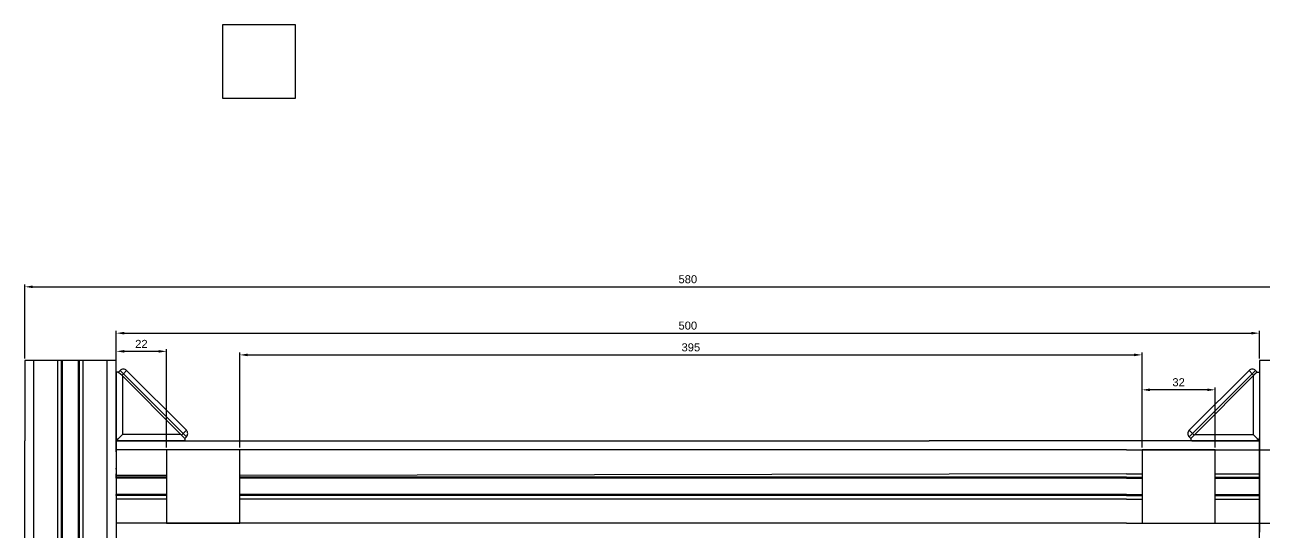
# Model space of a CAD drawing. Header units: millimetres. Extents: x -3183 to 3067, y 1033 to 2218.
# Drawn here: x 940 to 1482, y 1865 to 2087 of the extents above; entities that cross this region are included whole.
import ezdxf

# ---------------------------------------------------------------- set-up
doc = ezdxf.new("R2010")
doc.units = ezdxf.units.MM
doc.linetypes.add('phl_thick', pattern=[0])
doc.layers.add('AM_5', color=3, linetype='Continuous', lineweight=25)
doc.layers.add('Kontury', color=7, linetype='Continuous', lineweight=35)
doc.layers.add('projection', color=7, linetype='Continuous')
doc.styles.get("Standard").update_dxf_attribs({"font": 'arial.ttf'})
doc.dimstyles.new('AM_ISO$0', dxfattribs={"dimtxt": 3.5, "dimasz": 3.5, "dimexe": 1, "dimexo": 1, "dimgap": 1.5, "dimtad": 1, "dimdsep": 46, "dimtxsty": 'Standard', "dimcen": 0, "dimclrd": 256, "dimclre": 256, "dimclrt": 2, "dimadec": 0, "dimazin": 2, "dimtp": 0.1, "dimtm": 0.1, "dimtfac": 0.71, "dimtdec": 3, "dimtmove": 0, "dimatfit": 3, "dimfxl": 1, "dimlwd": -1, "dimlwe": -1, "dimarcsym": 1})

# ---------------------------------------------------------------- blocks, each defined once
blk = doc.blocks.new('*D162')
at = {"layer": 'AM_5', "linetype": 'ByBlock', "transparency": 16777216}
for p, q in [((940.23, 1941.28), (940.23, 1973.55)), ((1520.23, 1941.28), (1520.23, 1973.55)), ((943.73, 1972.55), (1516.73, 1972.55))]:
    blk.add_line(p, q, dxfattribs=at)
at = {"layer": 'AM_5', "transparency": 16777216}
for points in [[(943.73, 1973.14), (943.73, 1971.97), (940.23, 1972.55)], [(1516.73, 1973.14), (1516.73, 1971.97), (1520.23, 1972.55)]]:
    blk.add_solid(points, dxfattribs=at)
at = {"layer": 'Defpoints', "color": 0, "transparency": 16777216}
for p in [(1520.23, 1972.55), (940.23, 1940.28), (1520.23, 1940.28)]:
    blk.add_point(p, dxfattribs=at)
at = {"layer": 'AM_5', "color": 2, "transparency": 16777216, "insert": (1230.23, 1975.84), "char_height": 3.5, "attachment_point": 5}
blk.add_mtext('580', dxfattribs=at)
blk = doc.blocks.new('*D168')
at = {"layer": 'AM_5', "linetype": 'ByBlock', "transparency": 16777216}
for p, q in [((980.23, 1941.28), (980.23, 1953.28)), ((983.73, 1952.28), (1476.73, 1952.28)), ((1480.23, 1941.28), (1480.23, 1953.28))]:
    blk.add_line(p, q, dxfattribs=at)
at = {"layer": 'AM_5', "transparency": 16777216}
for points in [[(983.73, 1952.86), (983.73, 1951.7), (980.23, 1952.28)], [(1476.73, 1952.86), (1476.73, 1951.7), (1480.23, 1952.28)]]:
    blk.add_solid(points, dxfattribs=at)
at = {"layer": 'Defpoints', "color": 0, "transparency": 16777216}
for p in [(1480.23, 1952.28), (980.23, 1940.28), (1480.23, 1940.28)]:
    blk.add_point(p, dxfattribs=at)
at = {"layer": 'AM_5', "color": 2, "transparency": 16777216, "insert": (1230.23, 1955.57), "char_height": 3.5, "attachment_point": 5}
blk.add_mtext('500', dxfattribs=at)
blk = doc.blocks.new('*D169')
at = {"layer": 'AM_5', "linetype": 'ByBlock', "transparency": 16777216}
for p, q in [((1428.89, 1902.28), (1428.89, 1928.52)), ((1457.39, 1927.52), (1432.39, 1927.52)), ((1460.89, 1902.28), (1460.89, 1928.52))]:
    blk.add_line(p, q, dxfattribs=at)
at = {"layer": 'AM_5', "transparency": 16777216}
for points in [[(1432.39, 1928.1), (1432.39, 1926.94), (1428.89, 1927.52)], [(1457.39, 1928.1), (1457.39, 1926.94), (1460.89, 1927.52)]]:
    blk.add_solid(points, dxfattribs=at)
at = {"layer": 'Defpoints', "color": 0, "transparency": 16777216}
for p in [(1428.89, 1927.52), (1428.89, 1901.28), (1460.89, 1901.28)]:
    blk.add_point(p, dxfattribs=at)
at = {"layer": 'AM_5', "color": 2, "transparency": 16777216, "insert": (1444.89, 1930.81), "char_height": 3.5, "attachment_point": 5}
blk.add_mtext('32', dxfattribs=at)
blk = doc.blocks.new('*D170')
at = {"layer": 'AM_5', "linetype": 'ByBlock', "transparency": 16777216}
for p, q in [((1461.89, 1901.28), (1531.49, 1901.28)), ((1530.49, 1897.78), (1530.49, 1872.78)), ((1461.89, 1869.28), (1531.49, 1869.28))]:
    blk.add_line(p, q, dxfattribs=at)
at = {"layer": 'AM_5', "transparency": 16777216}
for points in [[(1529.91, 1897.78), (1531.08, 1897.78), (1530.49, 1901.28)], [(1529.91, 1872.78), (1531.08, 1872.78), (1530.49, 1869.28)]]:
    blk.add_solid(points, dxfattribs=at)
at = {"layer": 'Defpoints', "color": 0, "transparency": 16777216}
for p in [(1460.89, 1901.28), (1460.89, 1869.28), (1530.49, 1869.28)]:
    blk.add_point(p, dxfattribs=at)
at = {"layer": 'AM_5', "color": 2, "transparency": 16777216, "insert": (1527.21, 1885.28), "char_height": 3.5, "attachment_point": 5, "rotation": 90}
blk.add_mtext('32', dxfattribs=at)
blk = doc.blocks.new('*D181')
at = {"layer": 'AM_5', "linetype": 'ByBlock', "transparency": 16777216}
for p, q in [((980.23, 1902.28), (980.23, 1945.34)), ((998.73, 1944.34), (983.73, 1944.34)), ((1002.23, 1902.28), (1002.23, 1945.34))]:
    blk.add_line(p, q, dxfattribs=at)
at = {"layer": 'AM_5', "transparency": 16777216}
for points in [[(983.73, 1944.92), (983.73, 1943.76), (980.23, 1944.34)], [(998.73, 1944.92), (998.73, 1943.76), (1002.23, 1944.34)]]:
    blk.add_solid(points, dxfattribs=at)
at = {"layer": 'Defpoints', "color": 0, "transparency": 16777216}
for p in [(980.23, 1944.34), (980.23, 1901.28), (1002.23, 1901.28)]:
    blk.add_point(p, dxfattribs=at)
at = {"layer": 'AM_5', "color": 2, "transparency": 16777216, "insert": (991.23, 1947.6), "char_height": 3.5, "attachment_point": 5}
blk.add_mtext('22', dxfattribs=at)
blk = doc.blocks.new('*D182')
at = {"layer": 'AM_5', "linetype": 'ByBlock', "transparency": 16777216}
for p, q in [((1034.23, 1902.28), (1034.23, 1943.78)), ((1037.73, 1942.78), (1425.39, 1942.78)), ((1428.89, 1902.28), (1428.89, 1943.78))]:
    blk.add_line(p, q, dxfattribs=at)
at = {"layer": 'AM_5', "transparency": 16777216}
for points in [[(1037.73, 1943.36), (1037.73, 1942.2), (1034.23, 1942.78)], [(1425.39, 1943.36), (1425.39, 1942.2), (1428.89, 1942.78)]]:
    blk.add_solid(points, dxfattribs=at)
at = {"layer": 'Defpoints', "color": 0, "transparency": 16777216}
for p in [(1428.89, 1942.78), (1034.23, 1901.28), (1428.89, 1901.28)]:
    blk.add_point(p, dxfattribs=at)
at = {"layer": 'AM_5', "color": 2, "transparency": 16777216, "insert": (1231.56, 1946.07), "char_height": 3.5, "attachment_point": 5}
blk.add_mtext('395', dxfattribs=at)

msp = doc.modelspace()

# ---------------------------------------------------------------- linework, layer by layer
for p, q in [((1026.64855, 2087.08448), (1026.64855, 2055.08448)), ((1058.64855, 2087.08448), (1026.64855, 2087.08448)), ((1058.64855, 2055.08448), (1058.64855, 2087.08448)), ((1026.64855, 2055.08448), (1058.64855, 2055.08448)), ((980.2269, 1940.27977), (940.2269, 1940.27977)), ((940.2269, 1940.27977), (940.2269, 1905.27977)), ((944.2269, 1905.27977), (944.2269, 1940.27977)), ((954.7269, 1905.27977), (954.7269, 1940.27977)), ((956.2269, 1905.27977), (956.2269, 1940.27977)), ((956.66929, 1905.27977), (956.66929, 1940.27977)), ((963.78452, 1905.27977), (963.78452, 1940.27977)), ((964.2269, 1905.27977), (964.2269, 1940.27977)), ((965.7269, 1905.27977), (965.7269, 1940.27977)), ((976.2269, 1905.27977), (976.2269, 1940.27977)), ((980.2269, 1905.27977), (980.2269, 1940.27977)), ((1520.2269, 1940.27977), (1480.2269, 1940.27977)), ((1480.2269, 1940.27977), (1480.2269, 1905.27977)), ((980.2269, 1905.27977), (980.2269, 1842.79216)), ((1000.2269, 1905.27977), (1329.7269, 1905.27977)), ((1329.7269, 1905.27977), (1335.7269, 1905.27977)), ((1364.7269, 1905.27977), (1335.7269, 1905.27977)), ((1367.7269, 1905.27977), (1364.7269, 1905.27977)), ((1480.2269, 1905.27977), (1367.7269, 1905.27977)), ((1422.06421, 1901.27977), (980.2269, 1901.27977)), ((1002.2269, 1901.27977), (1002.2269, 1869.27977)), ((1034.2269, 1901.27977), (1002.2269, 1901.27977)), ((1034.2269, 1869.27977), (1034.2269, 1901.27977)), ((1422.06421, 1901.27977), (1480.2269, 1901.27977)), ((1428.8869, 1901.27977), (1428.8869, 1869.27977)), ((1460.8869, 1901.27977), (1428.8869, 1901.27977)), ((1460.8869, 1869.27977), (1460.8869, 1901.27977)), ((1002.2269, 1890.06712), (980.2269, 1890.02977)), ((1002.2269, 1889.27977), (980.2269, 1889.27977)), ((1002.2269, 1888.83738), (980.2269, 1888.83738)), ((1422.06421, 1890.77977), (1034.2269, 1890.12144)), ((1422.06421, 1889.27977), (1034.2269, 1889.27977)), ((1422.06421, 1888.83738), (1034.2269, 1888.83738)), ((1422.06421, 1890.77977), (1428.8869, 1890.77977)), ((1422.06421, 1889.27977), (1428.8869, 1889.27977)), ((1422.06421, 1888.83738), (1428.8869, 1888.83738)), ((1460.8869, 1890.77977), (1480.2269, 1890.77977)), ((1460.8869, 1889.27977), (1480.2269, 1889.27977)), ((1460.8869, 1888.83738), (1480.2269, 1888.83738)), ((1002.2269, 1881.72216), (980.2269, 1881.72216)), ((1002.2269, 1881.27977), (980.2269, 1881.27977)), ((1422.06421, 1881.72216), (1034.2269, 1881.72216)), ((1422.06421, 1881.27977), (1034.2269, 1881.27977)), ((1422.06421, 1881.72216), (1428.8869, 1881.72216)), ((1422.06421, 1881.27977), (1428.8869, 1881.27977)), ((1460.8869, 1881.72216), (1480.2269, 1881.72216)), ((1460.8869, 1881.27977), (1480.2269, 1881.27977)), ((1002.2269, 1879.77977), (980.2269, 1879.77977)), ((1422.06421, 1879.77977), (1034.2269, 1879.77977)), ((1422.06421, 1879.77977), (1428.8869, 1879.77977)), ((1460.8869, 1879.77977), (1480.2269, 1879.77977)), ((1422.06421, 1869.27977), (980.2269, 1869.27977)), ((1002.2269, 1869.27977), (1034.2269, 1869.27977)), ((1422.06421, 1869.27977), (1480.2269, 1869.27977)), ((1428.8869, 1869.27977), (1460.8869, 1869.27977))]:
    msp.add_line(p, q)
at = {"layer": 'Kontury'}
msp.add_line((1480.2269, 1905.27977), (1480.2269, 1865.27977), dxfattribs=at)
at = {"layer": 'projection', "color": 7, "linetype": 'phl_thick'}
for p, q in [((981.92842, 1935.97267), (981.22131, 1935.26556)), ((981.92842, 1935.97267), (983.34263, 1934.55845)), ((984.75685, 1935.97267), (983.34263, 1934.55845)), ((984.75685, 1935.97267), (1010.9198, 1909.80972)), ((1475.69696, 1935.97267), (1449.53401, 1909.80972)), ((1475.69696, 1935.97267), (1477.11117, 1934.55845)), ((1478.52539, 1935.97267), (1477.11117, 1934.55845)), ((1478.52539, 1935.97267), (1479.23249, 1935.26556)), ((980.22018, 1934.82613), (980.217, 1934.76987)), ((980.217, 1934.76987), (980.217, 1910.76963)), ((980.22998, 1934.88302), (980.22018, 1934.82613)), ((980.24673, 1934.93972), (980.22998, 1934.88302)), ((980.27068, 1934.99526), (980.24673, 1934.93972)), ((980.30194, 1935.04866), (980.27068, 1934.99526)), ((980.34053, 1935.09891), (980.30194, 1935.04866)), ((980.38637, 1935.14495), (980.34053, 1935.09891)), ((980.43932, 1935.18567), (980.38637, 1935.14495)), ((980.49916, 1935.21992), (980.43932, 1935.18567)), ((980.56561, 1935.24647), (980.49916, 1935.21992)), ((980.63834, 1935.26365), (980.56561, 1935.24647)), ((980.717, 1935.26987), (980.63834, 1935.26365)), ((981.217, 1935.26987), (980.717, 1935.26987)), ((981.217, 1935.26987), (982.19598, 1934.29089)), ((982.19598, 1934.29089), (1008.79848, 1907.6884)), ((983.34263, 1934.55845), (982.63553, 1933.85135)), ((982.917, 1933.56987), (982.917, 1907.96987)), ((983.34263, 1934.55845), (1009.50559, 1908.3955)), ((1477.11117, 1934.55845), (1450.94822, 1908.3955)), ((1478.25782, 1934.29089), (1451.65533, 1907.6884)), ((1477.11117, 1934.55845), (1477.81828, 1933.85135)), ((1477.5368, 1933.56987), (1477.5368, 1907.96987)), ((1479.2368, 1935.26987), (1478.25782, 1934.29089)), ((1479.2368, 1935.26987), (1479.7368, 1935.26987)), ((1479.7368, 1935.26987), (1479.81547, 1935.26365)), ((1479.81547, 1935.26365), (1479.8882, 1935.24647)), ((1479.8882, 1935.24647), (1479.95465, 1935.21992)), ((1479.95465, 1935.21992), (1480.01449, 1935.18567)), ((1480.01449, 1935.18567), (1480.06744, 1935.14495)), ((1480.06744, 1935.14495), (1480.11328, 1935.09891)), ((1480.11328, 1935.09891), (1480.15187, 1935.04866)), ((1480.15187, 1935.04866), (1480.18312, 1934.99526)), ((1480.18312, 1934.99526), (1480.20707, 1934.93972)), ((1480.20707, 1934.93972), (1480.22383, 1934.88302)), ((1480.22383, 1934.88302), (1480.23363, 1934.82613)), ((1480.23363, 1934.82613), (1480.2368, 1934.76987)), ((1480.2368, 1934.76987), (1480.2368, 1910.76963)), ((980.21713, 1910.76975), (980.217, 1910.76963)), ((980.21713, 1910.76975), (980.2269, 1910.75997)), ((980.2269, 1910.75997), (980.2269, 1906.59782)), ((1010.9198, 1909.80972), (1008.79848, 1907.6884)), ((1009.50559, 1908.3955), (1010.9198, 1906.98129)), ((1449.53401, 1909.80972), (1451.65533, 1907.6884)), ((1450.94822, 1908.3955), (1449.53401, 1906.98129)), ((1480.23668, 1910.76975), (1480.2269, 1910.75997)), ((1480.2269, 1910.75997), (1480.2269, 1906.59782)), ((1480.23668, 1910.76975), (1480.2368, 1910.76963)), ((940.2269, 1506.01544), (940.2269, 1905.27977)), ((944.2269, 1506.01544), (944.2269, 1905.27977)), ((954.7269, 1844.29216), (954.7269, 1905.27977)), ((956.2269, 1844.29216), (956.2269, 1905.27977)), ((956.66929, 1844.29216), (956.66929, 1905.27977)), ((963.78452, 1844.29216), (963.78452, 1905.27977)), ((964.2269, 1844.29216), (964.2269, 1905.27977)), ((965.7269, 1844.29216), (965.7269, 1905.27977)), ((976.2269, 1844.29216), (976.2269, 1905.27977)), ((980.2269, 1906.59782), (980.24118, 1906.50331)), ((980.2269, 1905.27977), (1000.2269, 1905.27977)), ((980.24118, 1906.50331), (980.26153, 1906.40815)), ((980.26153, 1906.40815), (980.28836, 1906.31306)), ((980.28836, 1906.31306), (980.32191, 1906.21878)), ((980.32191, 1906.21878), (980.3622, 1906.12604)), ((980.3622, 1906.12604), (980.40931, 1906.03559)), ((980.40931, 1906.03559), (980.46259, 1905.94803)), ((980.46259, 1905.94803), (980.52177, 1905.86401)), ((980.52177, 1905.86401), (980.58647, 1905.78419)), ((980.58647, 1905.78419), (980.65634, 1905.70921)), ((982.917, 1907.96987), (980.65634, 1905.70921)), ((980.65634, 1905.70921), (980.73132, 1905.63934)), ((980.73132, 1905.63934), (980.81114, 1905.57464)), ((980.81114, 1905.57464), (980.89516, 1905.51546)), ((980.89516, 1905.51546), (980.98273, 1905.46218)), ((980.98273, 1905.46218), (981.07317, 1905.41507)), ((981.07317, 1905.41507), (981.16591, 1905.37477)), ((981.16591, 1905.37477), (981.26019, 1905.34123)), ((981.26019, 1905.34123), (981.35528, 1905.3144)), ((981.35528, 1905.3144), (981.45045, 1905.29405)), ((981.45045, 1905.29405), (981.54495, 1905.27977)), ((985.7071, 1905.27977), (981.54495, 1905.27977)), ((1008.517, 1907.96987), (982.917, 1907.96987)), ((985.7071, 1905.27977), (985.717, 1905.26987)), ((1009.717, 1905.26987), (985.717, 1905.26987)), ((1008.79848, 1907.6884), (1009.23802, 1907.24885)), ((1009.23802, 1907.24885), (1010.217, 1906.26987)), ((1009.77326, 1905.27305), (1009.717, 1905.26987)), ((1009.83016, 1905.28284), (1009.77326, 1905.27305)), ((1009.88685, 1905.2996), (1009.83016, 1905.28284)), ((1009.94239, 1905.32355), (1009.88685, 1905.2996)), ((1009.99579, 1905.35481), (1009.94239, 1905.32355)), ((1010.04604, 1905.39339), (1009.99579, 1905.35481)), ((1010.09208, 1905.43924), (1010.04604, 1905.39339)), ((1010.13281, 1905.49219), (1010.09208, 1905.43924)), ((1010.16705, 1905.55203), (1010.13281, 1905.49219)), ((1010.19353, 1905.61848), (1010.16705, 1905.55203)), ((1010.21085, 1905.69121), (1010.19353, 1905.61848)), ((1010.217, 1905.76987), (1010.21085, 1905.69121)), ((1010.9198, 1906.98129), (1010.21269, 1906.27418)), ((1010.217, 1906.26987), (1010.217, 1905.76987)), ((1449.53401, 1906.98129), (1450.24112, 1906.27418)), ((1451.21578, 1907.24885), (1450.2368, 1906.26987)), ((1450.2368, 1906.26987), (1450.2368, 1905.76987)), ((1450.2368, 1905.76987), (1450.24296, 1905.69121)), ((1450.24296, 1905.69121), (1450.26028, 1905.61848)), ((1450.26028, 1905.61848), (1450.28676, 1905.55203)), ((1450.28676, 1905.55203), (1450.321, 1905.49219)), ((1450.321, 1905.49219), (1450.36173, 1905.43924)), ((1450.36173, 1905.43924), (1450.40777, 1905.39339)), ((1450.40777, 1905.39339), (1450.45802, 1905.35481)), ((1450.45802, 1905.35481), (1450.51142, 1905.32355)), ((1450.51142, 1905.32355), (1450.56696, 1905.2996)), ((1450.56696, 1905.2996), (1450.62365, 1905.28284)), ((1450.62365, 1905.28284), (1450.68055, 1905.27305)), ((1450.68055, 1905.27305), (1450.7368, 1905.26987)), ((1450.7368, 1905.26987), (1474.7368, 1905.26987)), ((1451.65533, 1907.6884), (1451.21578, 1907.24885)), ((1451.93681, 1907.96987), (1477.5368, 1907.96987)), ((1460.2269, 1905.27977), (1480.2269, 1905.27977)), ((1474.7467, 1905.27977), (1474.7368, 1905.26987)), ((1474.7467, 1905.27977), (1478.90886, 1905.27977)), ((1477.5368, 1907.96987), (1479.79746, 1905.70921)), ((1479.00336, 1905.29405), (1478.90886, 1905.27977)), ((1479.09853, 1905.3144), (1479.00336, 1905.29405)), ((1479.19362, 1905.34123), (1479.09853, 1905.3144)), ((1479.28789, 1905.37477), (1479.19362, 1905.34123)), ((1479.38064, 1905.41507), (1479.28789, 1905.37477)), ((1479.47108, 1905.46218), (1479.38064, 1905.41507)), ((1479.55865, 1905.51546), (1479.47108, 1905.46218)), ((1479.64267, 1905.57464), (1479.55865, 1905.51546)), ((1479.72249, 1905.63934), (1479.64267, 1905.57464)), ((1479.79746, 1905.70921), (1479.72249, 1905.63934)), ((1479.86734, 1905.78419), (1479.79746, 1905.70921)), ((1479.93204, 1905.86401), (1479.86734, 1905.78419)), ((1479.99122, 1905.94803), (1479.93204, 1905.86401)), ((1480.04449, 1906.03559), (1479.99122, 1905.94803)), ((1480.0916, 1906.12604), (1480.04449, 1906.03559)), ((1480.1319, 1906.21878), (1480.0916, 1906.12604)), ((1480.16544, 1906.31306), (1480.1319, 1906.21878)), ((1480.19228, 1906.40815), (1480.16544, 1906.31306)), ((1480.21262, 1906.50331), (1480.19228, 1906.40815)), ((1480.2269, 1906.59782), (1480.21262, 1906.50331)), ((1480.2269, 1844.29216), (1480.2269, 1905.27977)), ((1480.2269, 1901.27977), (1480.2269, 1905.27977)), ((980.2269, 1900.79216), (980.2269, 1902.29216)), ((980.2269, 1900.34977), (980.2269, 1900.79217)), ((980.2269, 1900.77977), (980.22692, 1900.77977)), ((1480.2269, 1900.79216), (1480.2269, 1902.29216)), ((1480.2269, 1900.34977), (1480.2269, 1900.79216)), ((980.2269, 1892.79216), (980.2269, 1893.23455)), ((1480.2269, 1892.79216), (1480.2269, 1893.23455)), ((980.2269, 1889.27977), (980.2269, 1890.77977)), ((980.2269, 1888.83738), (980.2269, 1889.27979)), ((1480.2269, 1889.27977), (1480.2269, 1890.77977)), ((1480.2269, 1889.27977), (1480.2269, 1890.77977)), ((1480.2269, 1888.83738), (1480.2269, 1889.27977)), ((1480.2269, 1888.83738), (1480.2269, 1889.27977)), ((980.2269, 1881.27977), (980.2269, 1881.72216)), ((1480.2269, 1881.27977), (1480.2269, 1881.72216)), ((1480.2269, 1881.27977), (1480.2269, 1881.72216))]:
    msp.add_line(p, q, dxfattribs=at)
for centre, start, end in [((983.34263, 1934.55845), 44.9999825, 135.000015), ((1477.11117, 1934.55845), 44.999985, 135.0000175), ((1009.50559, 1908.3955), 314.999985, 45.0000175), ((1450.94822, 1908.3955), 134.9999825, 225.000015)]:
    msp.add_arc(centre, 2, start, end, dxfattribs=at)

# ---------------------------------------------------------------- dimensions: what is measured, and where the dimension line sits
at = {"layer": 'AM_5'}
for base, p1, p2, angle, picture, middle in [((1520.2269, 1972.55432), (940.2269, 1940.27977), (1520.2269, 1940.27977), 0.0000001, '*D162', (1230.2269, 1975.84132)), ((1480.2269, 1952.27977), (980.2269, 1940.27977), (1480.2269, 1940.27977), 0, '*D168', (1230.2269, 1955.56678)), ((980.2269, 1944.34005), (1002.2269, 1901.27977), (980.2269, 1901.27977), 0, '*D181', (991.2269, 1947.59721)), ((1428.8869, 1927.5214), (1460.8869, 1901.27977), (1428.8869, 1901.27977), 0, '*D169', (1444.8869, 1930.8096)), ((1530.49468, 1869.27977), (1460.8869, 1901.27977), (1460.8869, 1869.27977), 90, '*D170', (1527.20649, 1885.27977))]:
    dim = msp.add_linear_dim(base=base, p1=p1, p2=p2, angle=angle, dimstyle='AM_ISO$0', override={"dimpost": ''}, dxfattribs=at)
    dim.commit()
    dim.dimension.update_dxf_attribs({"geometry": picture, "text_midpoint": middle})
dim = msp.add_linear_dim(base=(1428.8869, 1942.77915), p1=(1034.2269, 1901.27977), p2=(1428.8869, 1901.27977), angle=0, text='395', dimstyle='AM_ISO$0', override={"dimpost": ''}, dxfattribs=at)
dim.commit()
dim.dimension.update_dxf_attribs({"geometry": '*D182', "text_midpoint": (1231.5569, 1946.06735)})

doc.saveas('drawing.dxf')
